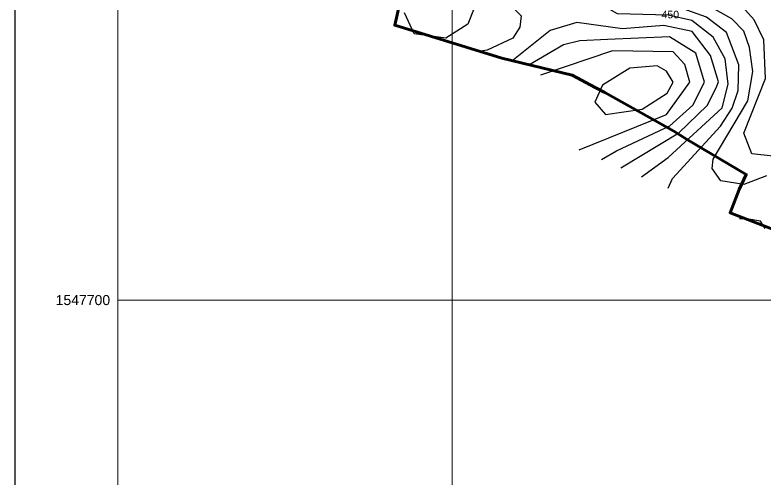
# Model space of a CAD drawing. Header units: metres. Extents: x 166708 to 226832, y 1503833 to 1555994.
# Drawn here: x 218692 to 220940, y 1547161 to 1548554 of the extents above; entities that cross this region are included whole.
import ezdxf

# ---------------------------------------------------------------- set-up
doc = ezdxf.new("R2010")
doc.units = ezdxf.units.M
doc.header["$MEASUREMENT"] = 0
for name, color, linetype in [('10 M CONTOUR', 20, 'Continuous'), ('2 M CONTOUR', 33, 'Continuous'), ('CONTEXT', 200, 'Continuous'), ('FINAL STAGE -2 BOUNDARY', 1, 'Continuous'), ('GRID', 8, 'Continuous'), ('Schematic presentation CT', 6, 'Continuous')]:
    doc.layers.add(name, color=color, linetype=linetype)
doc.layers.add('Revised Grid', color=7, linetype='Continuous', lineweight=0)
doc.styles.get("Standard").update_dxf_attribs({"font": 'arial.ttf'})

msp = doc.modelspace()

# ---------------------------------------------------------------- linework, layer by layer
at = {"layer": '10 M CONTOUR', "color": 0}
msp.add_polyline3d([(220567.53485, 1548069.24297, 450), (220646.959, 1548126.814, 450), (220808.621, 1548275.798, 450), (220826.539, 1548346.862, 450), (220817.912, 1548422.912, 450), (220781.802, 1548487.594, 450), (220718.179, 1548537.673, 450), (220646.803, 1548553.949, 450), (220495.816, 1548557.26, 450), (220449.397, 1548583.721, 450), (220398.93337, 1548615.73394, 450), (220274.68162, 1548625.10793, 450), (220237.67708, 1548644.91394, 450), (220209.253, 1548679.712, 450), (220177.061, 1548683.761, 450), (220152.43436, 1548658.89, 450), (220151.864, 1548624.02, 450), (220181.943, 1548576.651, 450), (220206.64309, 1548551.975, 450), (220203.25575, 1548517.64074, 450), (220181.749, 1548484.218, 450), (220104.76, 1548448.451, 450), (220078.69215, 1548445.05745, 450)], dxfattribs=at)
at = {"layer": '2 M CONTOUR'}
for points in [[(220941.779, 1548071.739, 446), (220873.47, 1548046.006, 446), (220804.34943, 1548057.20727, 446), (220778.684, 1548093.983, 446), (220782.125, 1548122.198, 446), (220885.383, 1548296.819, 446), (220900.305, 1548384.625, 446), (220890.499, 1548456.273, 446), (220873.824, 1548505.681, 446), (220838.036, 1548542.575, 446), (220659.3093, 1548643.444, 446), (220650.23185, 1548707.54338, 446), (220690.64756, 1548816.14792, 446), (220786.20322, 1548865.551, 446), (220889.439, 1548890.993, 446), (220945.481, 1548913.326, 446)], [(221025.61967, 1548123.87801, 444), (220897.53333, 1548138.08463, 444), (220873.422, 1548199.597, 444), (220938.633, 1548363.519, 444), (220933.682, 1548479.658, 444), (220904.253, 1548539.478, 444), (220869.596, 1548578.824, 444), (220723.48892, 1548648.143, 444), (220713.13337, 1548714.99896, 444), (220739.22472, 1548778.82333, 444), (220793.97829, 1548813.43451, 444), (220911.699, 1548849.748, 444), (221009.704, 1548881.656, 444)], [(220082.981, 1548618.69945, 448), (220047.15523, 1548526.22041, 448), (219981.82305, 1548484.94346, 448), (219887.02262, 1548497.66051, 448), (219857.82089, 1548560.18575, 448)], [(220646.93031, 1548034.78875, 448), (220659.484, 1548063.975, 448), (220804.01, 1548221.334, 448), (220838.159, 1548275.168, 448), (220856.552, 1548328.127, 448), (220858.71, 1548404.762, 448), (220821.569, 1548501.65, 448), (220762.149, 1548548.004, 448), (220653.207, 1548586.891, 448)], [(220505.13804, 1548096.32052, 452), (220679.307, 1548201.099, 452), (220763.302, 1548283.318, 452), (220791.036, 1548335.791, 452), (220797.546, 1548353.39, 452), (220773.525, 1548432.727, 452), (220719.153, 1548504.294, 452), (220634.369, 1548522.951, 452), (220510.322, 1548512.624, 452), (220374.014, 1548531.2973, 452), (220293.99, 1548508.032, 452), (220183.913, 1548420.008, 452), (220177.57648, 1548417.21203, 452)], [(220755.614, 1548352.476, 454), (220729.957, 1548439.277, 454), (220650.748, 1548488.318, 454), (220465.08818, 1548480.64412, 454), (220382.567, 1548476.695, 454), (220333.572, 1548464.886, 454), (220230.43958, 1548403.4826, 454)], [(220711.958, 1548352.476, 456), (220697.094, 1548405.381, 456), (220661.608, 1548443.428, 456), (220479.90885, 1548447.08033, 456), (220264.83908, 1548373.31096, 456)], [(220661.619, 1548352.476, 458), (220641.937, 1548385.91, 458), (220613.992, 1548401.379, 458), (220532.392, 1548394.315, 458), (220450.149, 1548343.676, 458), (220427.94262, 1548292.76111, 458), (220459.836, 1548255.733, 458), (220568.982, 1548272.195, 458), (220644.18, 1548320.262, 458), (220661.619, 1548352.476, 458)], [(220380.74589, 1548150.30138, 456), (220642.127, 1548255.826, 456), (220711.958, 1548352.476, 456)], [(220447.35227, 1548121.39706, 454), (220492.701, 1548147.319, 454), (220651.859, 1548222.322, 454), (220720.626, 1548284.097, 454), (220755.614, 1548352.476, 454)], [(220937.20886, 1547914.04494, 448), (220923.63099, 1547936.46133, 448), (220882.104, 1547943.027, 448), (220860.16957, 1547943.78452, 448)]]:
    msp.add_polyline3d(points, dxfattribs=at)
at = {"layer": 'FINAL STAGE -2 BOUNDARY', "lineweight": 80}
msp.add_lwpolyline([(219880.00033, 1548750.3363), (219828.84266, 1548523.47103), (220149.37648, 1548424.70864), (220360.09289, 1548374.19926), (220428.80363, 1548336.46779), (220456.98673, 1548322.31396), (220566.22511, 1548261.00486), (220664.28016, 1548205.97231), (220702.34721, 1548182.05138), (220880.55598, 1548076.37548), (220860.01251, 1548030.9447), (220832.3525, 1547961.8115), (221467.62118, 1547716.75132)], dxfattribs=at)
at = {"layer": 'GRID', "linetype": 'Continuous', "lineweight": 0}
for p, q in [((219000, 1555700), (219000, 1546975.58718)), ((220000, 1555700), (220000, 1546975.58718))]:
    msp.add_line(p, q, dxfattribs=at)
at = {"layer": 'Revised Grid', "color": 252, "linetype": 'Continuous'}
for p, q in [((219000, 1555700), (219000, 1546975.58718)), ((220000, 1555700), (220000, 1546975.58718)), ((219000, 1547700), (226560, 1547700))]:
    msp.add_line(p, q, dxfattribs=at)
at = {"layer": 'Schematic presentation CT', "color": 7}
msp.add_lwpolyline([(218692.00572, 1555993.5), (226832.00572, 1555993.5), (226832.00572, 1546773.22485), (218692.00572, 1546773.22485)], close=True, dxfattribs=at)

# ---------------------------------------------------------------- texts
at = {"layer": 'CONTEXT', "linetype": 'Continuous'}
msp.add_text('450', height=22.5, dxfattribs=at).set_placement((220627.28663, 1548544.1463, 450))
at = {"layer": 'GRID', "linetype": 'Continuous', "lineweight": 0}
msp.add_text('1547700', height=30, dxfattribs=at).set_placement((218813.57282, 1547685.03652))

doc.saveas('drawing.dxf')
